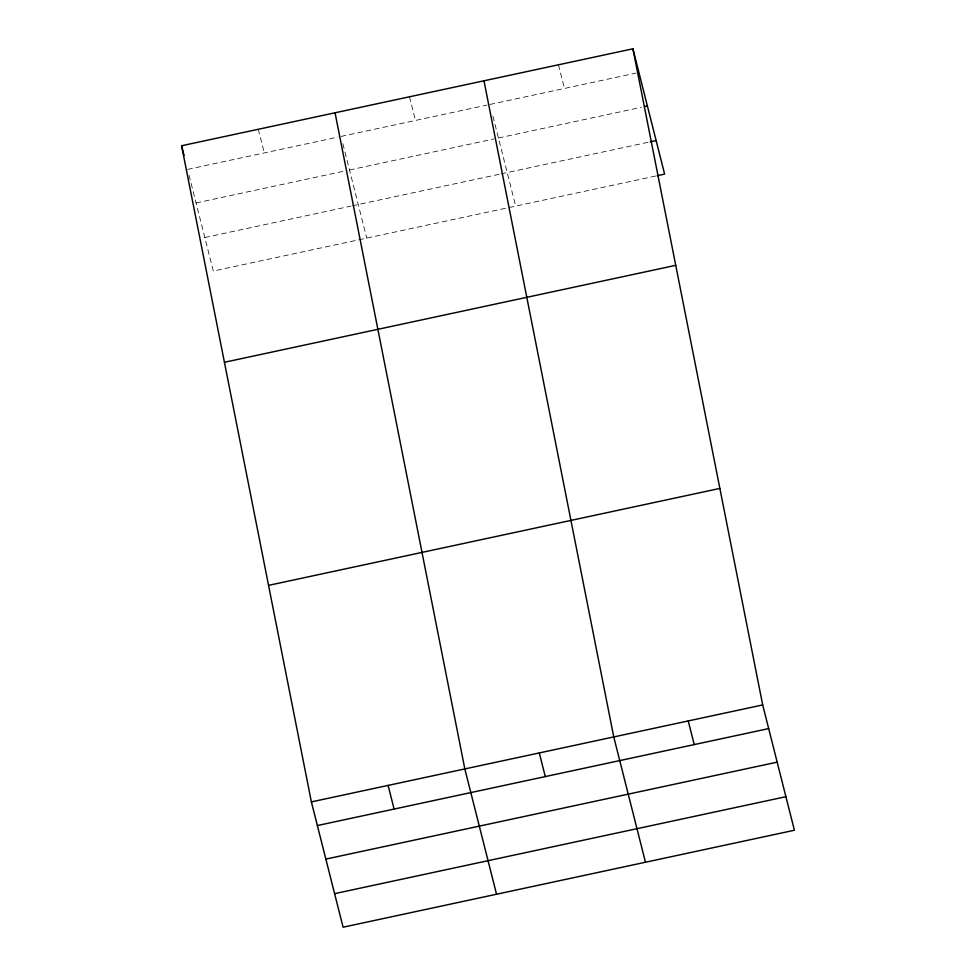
<?xml version="1.0" encoding="UTF-8"?>
<svg xmlns="http://www.w3.org/2000/svg" width="976" height="976" viewBox="0 0 976 976"><rect width="100%" height="100%" fill="white"/><g stroke="black" fill="none" stroke-linecap="round" stroke-linejoin="round"><path stroke-width="0.73" stroke-dasharray="4.88 3.66" d="M187.587 169.409L338.074 137.079M341.027 136.445L486.987 105.091M489.964 104.456L635.913 73.102M196.066 202.959L345.089 170.946M349.518 169.995L493.978 138.958M498.455 137.994L641.427 107.287M204.814 237.522L350.884 206.131M352.36 205.814L499.749 174.155M501.237 173.838L648.686 142.167M655.677 176.022L213.305 271.06L189.063 175.253M558.443 64.794L564.433 88.45M492.917 116.12L515.682 206.095M409.505 96.795L415.495 120.451M342.869 143.74L366.744 238.095M258.323 129.271L264.301 152.927"/><path stroke-width="1.46" d="M632.912 48.8L762.695 704.94L794.403 830.247L343.088 927.2L311.381 801.894L181.597 145.753L632.912 48.8L664.619 174.106L657.165 175.704M644.404 106.64L647.381 106.006M650.175 141.837L656.128 140.556M224.431 362.279L675.746 265.326M268.559 585.368L719.873 488.415M311.381 801.894L762.695 704.94M317.371 825.55L768.685 728.596M325.862 859.1L777.177 762.146M334.597 893.662L785.912 796.697M688.226 720.935L694.217 744.59M645.465 862.235L613.758 736.929L483.974 80.801M539.301 752.935L545.279 776.591M496.54 894.236L464.832 768.929L335.049 112.789M388.106 785.412L394.097 809.067M181.597 145.753L184.061 155.501"/></g></svg>
